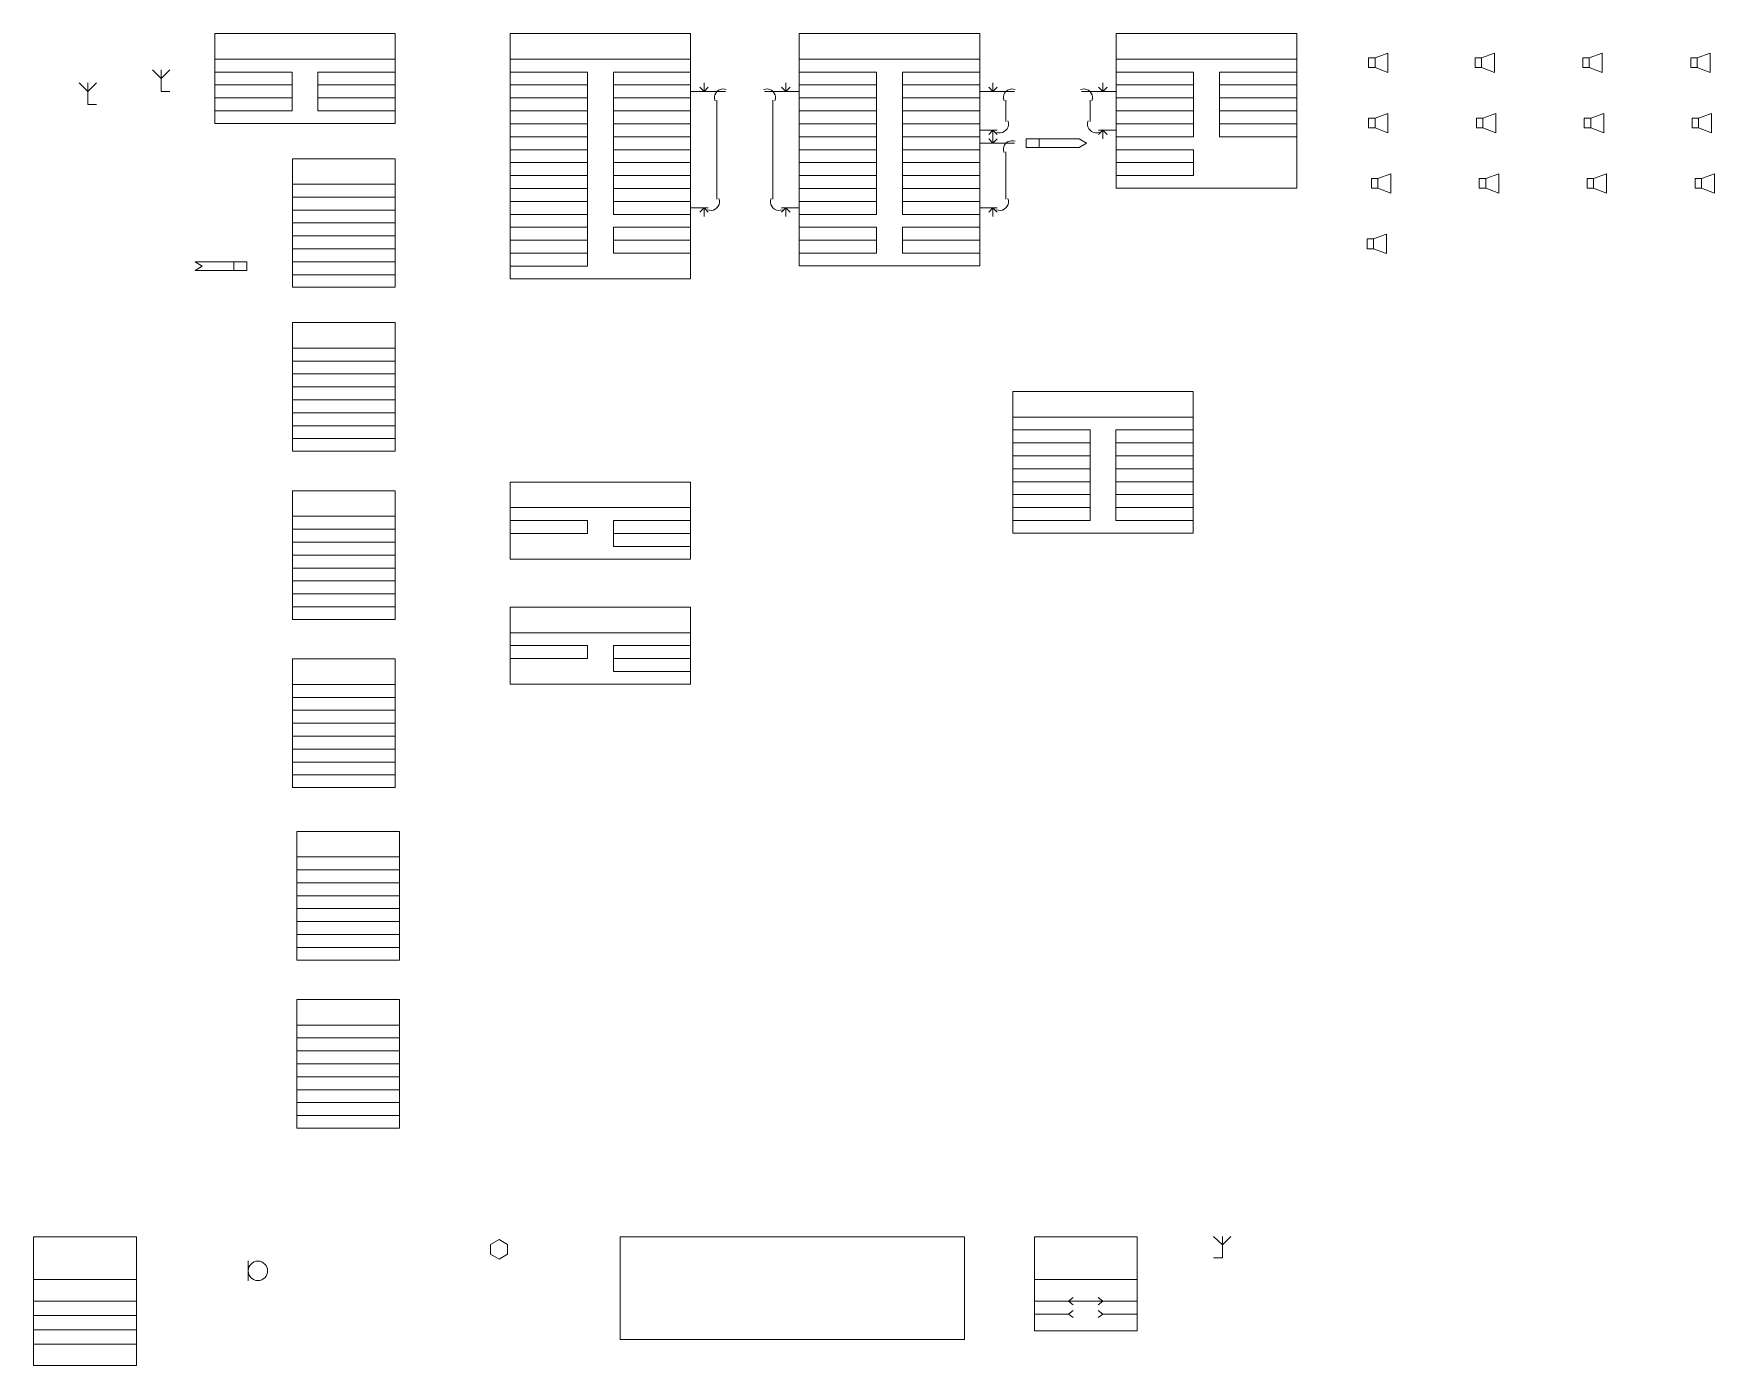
# Model space of a CAD drawing. Header units: inches. Extents: x 2.3 to 18.6, y -0.7 to 12.1.
import ezdxf

# ---------------------------------------------------------------- set-up
doc = ezdxf.new("R2010")
doc.units = ezdxf.units.IN
doc.layers.get('0').update_dxf_attribs({"lineweight": 9})

msp = doc.modelspace()

# ---------------------------------------------------------------- linework, layer by layer
at = {"lineweight": 9}
for points in [[(4.066, 12.122), (5.809, 12.122), (5.809, 11.253), (4.066, 11.253)], [(6.92, 12.122), (8.663, 12.122), (8.663, 9.753), (6.92, 9.753)], [(9.712, 12.122), (11.455, 12.122), (11.455, 9.878), (9.712, 9.878)], [(12.774, 12.122), (14.517, 12.122), (14.517, 10.628), (12.774, 10.628)], [(15.212, 11.887), (15.274, 11.887), (15.399, 11.934), (15.399, 11.747), (15.274, 11.793), (15.212, 11.793)], [(16.24, 11.887), (16.302, 11.887), (16.427, 11.934), (16.427, 11.747), (16.302, 11.793), (16.24, 11.793)], [(17.281, 11.887), (17.344, 11.887), (17.469, 11.934), (17.469, 11.747), (17.344, 11.793), (17.281, 11.793)], [(18.323, 11.887), (18.385, 11.887), (18.51, 11.934), (18.51, 11.747), (18.385, 11.793), (18.323, 11.793)], [(15.212, 11.304), (15.274, 11.304), (15.399, 11.351), (15.399, 11.163), (15.274, 11.21), (15.212, 11.21)], [(16.253, 11.304), (16.316, 11.304), (16.441, 11.351), (16.441, 11.163), (16.316, 11.21), (16.253, 11.21)], [(17.295, 11.304), (17.358, 11.304), (17.483, 11.351), (17.483, 11.163), (17.358, 11.21), (17.295, 11.21)], [(18.337, 11.304), (18.399, 11.304), (18.524, 11.351), (18.524, 11.163), (18.399, 11.21), (18.337, 11.21)], [(11.903, 11.021), (11.903, 11.104), (12.028, 11.104), (12.417, 11.104), (12.486, 11.062), (12.417, 11.021), (12.028, 11.021), (11.903, 11.021)], [(4.816, 10.913), (5.809, 10.913), (5.809, 9.67), (4.816, 9.67)], [(15.24, 10.72), (15.302, 10.72), (15.427, 10.767), (15.427, 10.58), (15.302, 10.627), (15.24, 10.627)], [(16.281, 10.72), (16.344, 10.72), (16.469, 10.767), (16.469, 10.58), (16.344, 10.627), (16.281, 10.627)], [(17.323, 10.72), (17.385, 10.72), (17.51, 10.767), (17.51, 10.58), (17.385, 10.627), (17.323, 10.627)], [(18.365, 10.72), (18.427, 10.72), (18.552, 10.767), (18.552, 10.58), (18.427, 10.627), (18.365, 10.627)], [(15.198, 10.137), (15.26, 10.137), (15.385, 10.184), (15.385, 9.997), (15.26, 10.043), (15.198, 10.043)], [(3.875, 9.917), (4.25, 9.917), (4.375, 9.917), (4.375, 9.833), (4.25, 9.833), (3.875, 9.833), (3.944, 9.875)], [(4.816, 9.33), (5.809, 9.33), (5.809, 8.087), (4.816, 8.087)], [(11.774, 8.663), (13.517, 8.663), (13.517, 7.295), (11.774, 7.295)], [(4.816, 7.705), (5.809, 7.705), (5.809, 6.462), (4.816, 6.462)], [(6.92, 7.788), (8.663, 7.788), (8.663, 7.045), (6.92, 7.045)], [(6.92, 6.58), (8.663, 6.58), (8.663, 5.837), (6.92, 5.837)], [(4.816, 6.08), (5.809, 6.08), (5.809, 4.837), (4.816, 4.837)], [(4.858, 4.413), (5.851, 4.413), (5.851, 3.17), (4.858, 3.17)], [(4.858, 2.788), (5.851, 2.788), (5.851, 1.545), (4.858, 1.545)], [(2.316, 0.497), (3.309, 0.497), (3.309, -0.747), (2.316, -0.747)], [(11.983, 0.497), (12.976, 0.497), (12.976, -0.413), (11.983, -0.413)], [(6.812, 0.469), (6.894, 0.422), (6.894, 0.328), (6.812, 0.281), (6.731, 0.328), (6.731, 0.422)], [(4.576, 0.167), (4.575, 0.148), (4.569, 0.131), (4.561, 0.115), (4.549, 0.1), (4.535, 0.089), (4.519, 0.08), (4.501, 0.075), (4.483, 0.073), (4.464, 0.075), (4.447, 0.08), (4.431, 0.089), (4.416, 0.1), (4.405, 0.115), (4.396, 0.131), (4.391, 0.148), (4.389, 0.167), (4.391, 0.185), (4.396, 0.203), (4.405, 0.219), (4.416, 0.233), (4.431, 0.245), (4.447, 0.253), (4.464, 0.259), (4.483, 0.26), (4.501, 0.259), (4.519, 0.253), (4.535, 0.245), (4.549, 0.233), (4.561, 0.219), (4.569, 0.203), (4.575, 0.185)]]:
    msp.add_lwpolyline(points, close=True, dxfattribs=at)
for points in [[(4.066, 11.875), (5.809, 11.875)], [(6.92, 11.875), (8.663, 11.875)], [(9.712, 11.875), (11.455, 11.875)], [(12.774, 11.875), (14.517, 11.875)], [(15.274, 11.887), (15.274, 11.793)], [(16.302, 11.887), (16.302, 11.793)], [(17.344, 11.887), (17.344, 11.793)], [(18.385, 11.887), (18.385, 11.793)], [(3.465, 11.771), (3.549, 11.688)], [(3.549, 11.771), (3.549, 11.562)], [(3.632, 11.771), (3.549, 11.688)], [(4.066, 11.75), (4.812, 11.75)], [(4.812, 11.75), (4.812, 11.375)], [(5.062, 11.75), (5.062, 11.375)], [(5.062, 11.75), (5.809, 11.75)], [(6.92, 11.75), (7.667, 11.75)], [(7.667, 11.75), (7.667, 9.875)], [(7.917, 11.75), (7.917, 10.375)], [(7.917, 11.75), (8.663, 11.75)], [(9.712, 11.75), (10.458, 11.75)], [(10.458, 11.75), (10.458, 10.375)], [(10.708, 11.75), (10.708, 10.375)], [(10.708, 11.75), (11.455, 11.75)], [(12.774, 11.75), (13.521, 11.75)], [(13.521, 11.75), (13.521, 11.125)], [(13.771, 11.75), (13.771, 11.125)], [(13.771, 11.75), (14.517, 11.75)], [(2.757, 11.646), (2.84, 11.562)], [(2.84, 11.646), (2.84, 11.438)], [(2.924, 11.646), (2.84, 11.562)], [(3.549, 11.562), (3.632, 11.562)], [(4.066, 11.625), (4.812, 11.625)], [(5.062, 11.625), (5.809, 11.625)], [(6.92, 11.625), (7.667, 11.625)], [(7.917, 11.625), (8.663, 11.625)], [(8.667, 11.562), (9, 11.562)], [(8.792, 11.562), (8.75, 11.604)], [(8.792, 11.562), (8.792, 11.646)], [(8.792, 11.562), (8.833, 11.604)], [(8.893, 11.51), (8.896, 11.529)], [(8.896, 11.529), (8.905, 11.547)], [(8.905, 11.547), (8.917, 11.562)], [(8.917, 11.562), (8.932, 11.575)], [(8.932, 11.575), (8.95, 11.583)], [(8.95, 11.583), (8.969, 11.587)], [(8.969, 11.587), (8.989, 11.586)], [(8.989, 11.586), (9.007, 11.581)], [(9.386, 11.586), (9.368, 11.581)], [(9.708, 11.562), (9.375, 11.562)], [(9.406, 11.587), (9.386, 11.586)], [(9.425, 11.583), (9.406, 11.587)], [(9.443, 11.575), (9.425, 11.583)], [(9.458, 11.562), (9.443, 11.575)], [(9.47, 11.547), (9.458, 11.562)], [(9.479, 11.529), (9.47, 11.547)], [(9.482, 11.51), (9.479, 11.529)], [(9.583, 11.562), (9.542, 11.604)], [(9.583, 11.562), (9.583, 11.646)], [(9.583, 11.562), (9.625, 11.604)], [(9.712, 11.625), (10.458, 11.625)], [(10.708, 11.625), (11.455, 11.625)], [(11.458, 11.562), (11.792, 11.562)], [(11.583, 11.562), (11.542, 11.604)], [(11.583, 11.562), (11.583, 11.646)], [(11.583, 11.562), (11.625, 11.604)], [(11.684, 11.51), (11.688, 11.529)], [(11.688, 11.529), (11.696, 11.547)], [(11.696, 11.547), (11.708, 11.562)], [(11.708, 11.562), (11.724, 11.575)], [(11.724, 11.575), (11.742, 11.583)], [(11.742, 11.583), (11.761, 11.587)], [(11.761, 11.587), (11.78, 11.586)], [(11.78, 11.586), (11.799, 11.581)], [(12.449, 11.586), (12.43, 11.581)], [(12.771, 11.562), (12.438, 11.562)], [(12.468, 11.587), (12.449, 11.586)], [(12.488, 11.583), (12.468, 11.587)], [(12.505, 11.575), (12.488, 11.583)], [(12.521, 11.562), (12.505, 11.575)], [(12.533, 11.547), (12.521, 11.562)], [(12.541, 11.529), (12.533, 11.547)], [(12.545, 11.51), (12.541, 11.529)], [(12.646, 11.562), (12.604, 11.604)], [(12.646, 11.562), (12.646, 11.646)], [(12.646, 11.562), (12.688, 11.604)], [(12.774, 11.625), (13.521, 11.625)], [(13.771, 11.625), (14.517, 11.625)], [(2.84, 11.438), (2.924, 11.438)], [(4.066, 11.5), (4.812, 11.5)], [(4.066, 11.375), (4.812, 11.375)], [(5.062, 11.5), (5.809, 11.5)], [(5.062, 11.375), (5.809, 11.375)], [(6.92, 11.5), (7.667, 11.5)], [(6.92, 11.375), (7.667, 11.375)], [(7.917, 11.5), (8.663, 11.5)], [(7.917, 11.375), (8.663, 11.375)], [(8.893, 11.491), (8.893, 11.51)], [(8.899, 11.472), (8.893, 11.491)], [(8.917, 11.479), (8.917, 10.521)], [(9.458, 11.479), (9.458, 10.521)], [(9.476, 11.472), (9.482, 11.491)], [(9.482, 11.491), (9.482, 11.51)], [(9.712, 11.5), (10.458, 11.5)], [(9.712, 11.375), (10.458, 11.375)], [(10.708, 11.5), (11.455, 11.5)], [(10.708, 11.375), (11.455, 11.375)], [(11.685, 11.491), (11.684, 11.51)], [(11.69, 11.472), (11.685, 11.491)], [(11.708, 11.479), (11.708, 11.271)], [(12.521, 11.479), (12.521, 11.271)], [(12.539, 11.472), (12.544, 11.491)], [(12.544, 11.491), (12.545, 11.51)], [(12.774, 11.5), (13.521, 11.5)], [(12.774, 11.375), (13.521, 11.375)], [(13.771, 11.5), (14.517, 11.5)], [(13.771, 11.375), (14.517, 11.375)], [(6.92, 11.25), (7.667, 11.25)], [(7.917, 11.25), (8.663, 11.25)], [(9.712, 11.25), (10.458, 11.25)], [(10.708, 11.25), (11.455, 11.25)], [(11.729, 11.221), (11.72, 11.203)], [(11.726, 11.278), (11.732, 11.259)], [(11.732, 11.24), (11.729, 11.221)], [(11.732, 11.259), (11.732, 11.24)], [(12.503, 11.278), (12.497, 11.259)], [(12.497, 11.259), (12.497, 11.24)], [(12.497, 11.24), (12.501, 11.221)], [(12.501, 11.221), (12.509, 11.203)], [(12.774, 11.25), (13.521, 11.25)], [(13.771, 11.25), (14.517, 11.25)], [(15.274, 11.304), (15.274, 11.21)], [(16.316, 11.304), (16.316, 11.21)], [(17.358, 11.304), (17.358, 11.21)], [(18.399, 11.304), (18.399, 11.21)], [(6.92, 11.125), (7.667, 11.125)], [(7.917, 11.125), (8.663, 11.125)], [(9.712, 11.125), (10.458, 11.125)], [(10.708, 11.125), (11.455, 11.125)], [(11.458, 11.188), (11.625, 11.188)], [(11.458, 11.062), (11.792, 11.062)], [(11.583, 11.188), (11.542, 11.146)], [(11.583, 11.062), (11.542, 11.104)], [(11.583, 11.188), (11.583, 11.104)], [(11.583, 11.188), (11.625, 11.146)], [(11.583, 11.062), (11.583, 11.146)], [(11.583, 11.062), (11.625, 11.104)], [(11.636, 11.164), (11.618, 11.169)], [(11.656, 11.163), (11.636, 11.164)], [(11.675, 11.167), (11.656, 11.163)], [(11.693, 11.175), (11.675, 11.167)], [(11.688, 11.029), (11.696, 11.047)], [(11.708, 11.188), (11.693, 11.175)], [(11.696, 11.047), (11.708, 11.062)], [(11.72, 11.203), (11.708, 11.188)], [(11.708, 11.062), (11.724, 11.075)], [(11.724, 11.075), (11.742, 11.083)], [(11.742, 11.083), (11.761, 11.087)], [(11.761, 11.087), (11.78, 11.086)], [(11.78, 11.086), (11.799, 11.081)], [(12.028, 11.104), (12.028, 11.021)], [(12.509, 11.203), (12.521, 11.188)], [(12.521, 11.188), (12.536, 11.175)], [(12.536, 11.175), (12.554, 11.167)], [(12.554, 11.167), (12.573, 11.163)], [(12.573, 11.163), (12.593, 11.164)], [(12.593, 11.164), (12.612, 11.169)], [(12.771, 11.188), (12.604, 11.188)], [(12.646, 11.188), (12.604, 11.146)], [(12.646, 11.188), (12.646, 11.104)], [(12.646, 11.188), (12.688, 11.146)], [(12.774, 11.125), (13.521, 11.125)], [(13.771, 11.125), (14.517, 11.125)], [(6.92, 11), (7.667, 11)], [(7.917, 11), (8.663, 11)], [(9.712, 11), (10.458, 11)], [(10.708, 11), (11.455, 11)], [(11.684, 11.01), (11.688, 11.029)], [(11.685, 10.991), (11.684, 11.01)], [(11.69, 10.972), (11.685, 10.991)], [(11.708, 10.979), (11.708, 10.521)], [(12.774, 11), (13.521, 11)], [(13.521, 11), (13.521, 10.75)], [(6.92, 10.875), (7.667, 10.875)], [(6.92, 10.75), (7.667, 10.75)], [(7.917, 10.875), (8.663, 10.875)], [(7.917, 10.75), (8.663, 10.75)], [(9.712, 10.875), (10.458, 10.875)], [(9.712, 10.75), (10.458, 10.75)], [(10.708, 10.875), (11.455, 10.875)], [(10.708, 10.75), (11.455, 10.75)], [(12.774, 10.875), (13.521, 10.875)], [(12.774, 10.75), (13.521, 10.75)], [(15.302, 10.72), (15.302, 10.627)], [(16.344, 10.72), (16.344, 10.627)], [(17.385, 10.72), (17.385, 10.627)], [(18.427, 10.72), (18.427, 10.627)], [(4.816, 10.667), (5.809, 10.667)], [(6.92, 10.625), (7.667, 10.625)], [(7.917, 10.625), (8.663, 10.625)], [(9.712, 10.625), (10.458, 10.625)], [(10.708, 10.625), (11.455, 10.625)], [(4.816, 10.542), (5.809, 10.542)], [(4.816, 10.417), (5.809, 10.417)], [(6.92, 10.5), (7.667, 10.5)], [(7.917, 10.5), (8.663, 10.5)], [(8.667, 10.438), (8.833, 10.438)], [(8.792, 10.438), (8.75, 10.396)], [(8.792, 10.438), (8.792, 10.354)], [(8.792, 10.438), (8.833, 10.396)], [(8.845, 10.414), (8.826, 10.419)], [(8.864, 10.413), (8.845, 10.414)], [(8.883, 10.417), (8.864, 10.413)], [(8.901, 10.425), (8.883, 10.417)], [(8.917, 10.438), (8.901, 10.425)], [(8.929, 10.453), (8.917, 10.438)], [(8.937, 10.471), (8.929, 10.453)], [(8.935, 10.528), (8.94, 10.509)], [(8.941, 10.49), (8.937, 10.471)], [(8.94, 10.509), (8.941, 10.49)], [(9.435, 10.509), (9.434, 10.49)], [(9.434, 10.49), (9.438, 10.471)], [(9.44, 10.528), (9.435, 10.509)], [(9.438, 10.471), (9.446, 10.453)], [(9.446, 10.453), (9.458, 10.438)], [(9.458, 10.438), (9.474, 10.425)], [(9.474, 10.425), (9.492, 10.417)], [(9.492, 10.417), (9.511, 10.413)], [(9.511, 10.413), (9.53, 10.414)], [(9.53, 10.414), (9.549, 10.419)], [(9.708, 10.438), (9.542, 10.438)], [(9.583, 10.438), (9.542, 10.396)], [(9.583, 10.438), (9.583, 10.354)], [(9.583, 10.438), (9.625, 10.396)], [(9.712, 10.5), (10.458, 10.5)], [(10.708, 10.5), (11.455, 10.5)], [(11.458, 10.438), (11.625, 10.438)], [(11.583, 10.438), (11.542, 10.396)], [(11.583, 10.438), (11.583, 10.354)], [(11.583, 10.438), (11.625, 10.396)], [(11.636, 10.414), (11.618, 10.419)], [(11.656, 10.413), (11.636, 10.414)], [(11.675, 10.417), (11.656, 10.413)], [(11.693, 10.425), (11.675, 10.417)], [(11.708, 10.438), (11.693, 10.425)], [(11.72, 10.453), (11.708, 10.438)], [(11.729, 10.471), (11.72, 10.453)], [(11.726, 10.528), (11.732, 10.509)], [(11.732, 10.49), (11.729, 10.471)], [(11.732, 10.509), (11.732, 10.49)], [(4.816, 10.292), (5.809, 10.292)], [(6.92, 10.375), (7.667, 10.375)], [(6.92, 10.25), (7.667, 10.25)], [(7.917, 10.375), (8.663, 10.375)], [(7.917, 10.25), (7.917, 10)], [(7.917, 10.25), (8.663, 10.25)], [(9.712, 10.375), (10.458, 10.375)], [(9.712, 10.25), (10.458, 10.25)], [(10.458, 10.25), (10.458, 10)], [(10.708, 10.375), (11.455, 10.375)], [(10.708, 10.25), (10.708, 10)], [(10.708, 10.25), (11.455, 10.25)], [(4.816, 10.167), (5.809, 10.167)], [(6.92, 10.125), (7.667, 10.125)], [(7.917, 10.125), (8.663, 10.125)], [(9.712, 10.125), (10.458, 10.125)], [(10.708, 10.125), (11.455, 10.125)], [(15.26, 10.137), (15.26, 10.043)], [(4.25, 9.917), (4.25, 9.833)], [(4.816, 10.042), (5.809, 10.042)], [(4.816, 9.917), (5.809, 9.917)], [(6.92, 10), (7.667, 10)], [(7.917, 10), (8.663, 10)], [(9.712, 10), (10.458, 10)], [(10.708, 10), (11.455, 10)], [(4.816, 9.792), (5.809, 9.792)], [(6.92, 9.875), (7.667, 9.875)], [(4.816, 9.083), (5.809, 9.083)], [(4.816, 8.958), (5.809, 8.958)], [(4.816, 8.833), (5.809, 8.833)], [(4.816, 8.708), (5.809, 8.708)], [(4.816, 8.583), (5.809, 8.583)], [(4.816, 8.458), (5.809, 8.458)], [(4.816, 8.333), (5.809, 8.333)], [(11.774, 8.417), (13.517, 8.417)], [(11.774, 8.292), (12.521, 8.292)], [(12.521, 8.292), (12.521, 7.417)], [(12.771, 8.292), (12.771, 7.417)], [(12.771, 8.292), (13.517, 8.292)], [(4.816, 8.208), (5.809, 8.208)], [(11.774, 8.167), (12.521, 8.167)], [(12.771, 8.167), (13.517, 8.167)], [(11.774, 8.042), (12.521, 8.042)], [(12.771, 8.042), (13.517, 8.042)], [(11.774, 7.917), (12.521, 7.917)], [(12.771, 7.917), (13.517, 7.917)], [(11.774, 7.792), (12.521, 7.792)], [(11.774, 7.667), (12.521, 7.667)], [(12.771, 7.792), (13.517, 7.792)], [(12.771, 7.667), (13.517, 7.667)], [(6.92, 7.542), (8.663, 7.542)], [(11.774, 7.542), (12.521, 7.542)], [(12.771, 7.542), (13.517, 7.542)], [(4.816, 7.458), (5.809, 7.458)], [(4.816, 7.333), (5.809, 7.333)], [(6.92, 7.417), (7.667, 7.417)], [(7.667, 7.417), (7.667, 7.292)], [(7.917, 7.417), (7.917, 7.167)], [(7.917, 7.417), (8.663, 7.417)], [(11.774, 7.417), (12.521, 7.417)], [(12.771, 7.417), (13.517, 7.417)], [(4.816, 7.208), (5.809, 7.208)], [(6.92, 7.292), (7.667, 7.292)], [(7.917, 7.292), (8.663, 7.292)], [(7.917, 7.167), (8.663, 7.167)], [(4.816, 7.083), (5.809, 7.083)], [(4.816, 6.958), (5.809, 6.958)], [(4.816, 6.833), (5.809, 6.833)], [(4.816, 6.708), (5.809, 6.708)], [(4.816, 6.583), (5.809, 6.583)], [(6.92, 6.333), (8.663, 6.333)], [(6.92, 6.208), (7.667, 6.208)], [(7.667, 6.208), (7.667, 6.083)], [(7.917, 6.208), (7.917, 5.958)], [(7.917, 6.208), (8.663, 6.208)], [(6.92, 6.083), (7.667, 6.083)], [(7.917, 6.083), (8.663, 6.083)], [(7.917, 5.958), (8.663, 5.958)], [(4.816, 5.833), (5.809, 5.833)], [(4.816, 5.708), (5.809, 5.708)], [(4.816, 5.583), (5.809, 5.583)], [(4.816, 5.458), (5.809, 5.458)], [(4.816, 5.333), (5.809, 5.333)], [(4.816, 5.208), (5.809, 5.208)], [(4.816, 5.083), (5.809, 5.083)], [(4.816, 4.958), (5.809, 4.958)], [(4.858, 4.167), (5.851, 4.167)], [(4.858, 4.042), (5.851, 4.042)], [(4.858, 3.917), (5.851, 3.917)], [(4.858, 3.792), (5.851, 3.792)], [(4.858, 3.667), (5.851, 3.667)], [(4.858, 3.542), (5.851, 3.542)], [(4.858, 3.417), (5.851, 3.417)], [(4.858, 3.292), (5.851, 3.292)], [(4.858, 2.542), (5.851, 2.542)], [(4.858, 2.417), (5.851, 2.417)], [(4.858, 2.292), (5.851, 2.292)], [(4.858, 2.167), (5.851, 2.167)], [(4.858, 2.042), (5.851, 2.042)], [(4.858, 1.917), (5.851, 1.917)], [(4.858, 1.792), (5.851, 1.792)], [(4.858, 1.667), (5.851, 1.667)], [(7.983, 0.497), (11.309, 0.497)], [(7.983, 0.497), (7.983, -0.497)], [(11.309, 0.497), (11.309, -0.497)], [(13.715, 0.5), (13.799, 0.417)], [(13.799, 0.5), (13.799, 0.292)], [(13.882, 0.5), (13.799, 0.417)], [(4.389, 0.264), (4.389, 0.069)], [(13.799, 0.292), (13.715, 0.292)], [(2.316, 0.083), (3.309, 0.083)], [(11.983, 0.083), (12.976, 0.083)], [(2.316, -0.125), (3.309, -0.125)], [(11.983, -0.125), (12.976, -0.125)], [(12.357, -0.09), (12.312, -0.125), (12.357, -0.16)], [(12.601, -0.09), (12.646, -0.125), (12.601, -0.16)], [(2.316, -0.264), (3.309, -0.264)], [(11.983, -0.25), (12.312, -0.25)], [(12.357, -0.215), (12.312, -0.25), (12.357, -0.285)], [(12.601, -0.215), (12.646, -0.25), (12.601, -0.285)], [(12.646, -0.25), (12.976, -0.25)], [(2.316, -0.403), (3.309, -0.403)], [(2.316, -0.542), (3.309, -0.542)], [(7.983, -0.497), (11.309, -0.497)]]:
    msp.add_lwpolyline(points, dxfattribs=at)

doc.saveas('drawing.dxf')
